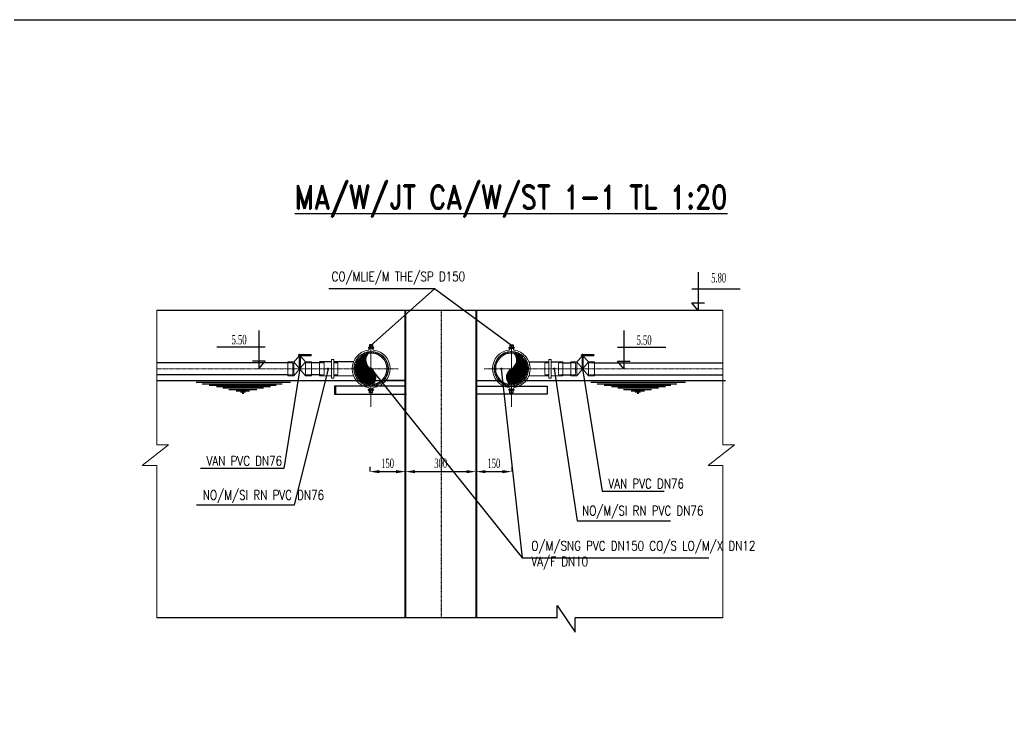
# Model space of a CAD drawing. Header units: millimetres. Extents: x -702765 to 835888, y -645289 to 262.
# Drawn here: x 661670 to 682621, y -296357 to -281263 of the extents above; entities that cross this region are included whole.
import ezdxf
from ezdxf.enums import TextEntityAlignment as Align

# ---------------------------------------------------------------- set-up
doc = ezdxf.new("R2010")
doc.units = ezdxf.units.MM
doc.header["$LTSCALE"] = 0.01
for name, pattern in [('CENTER', [2, 1.25, -0.25, 0.25, -0.25]), ('CENTER2', [1.125, 0.75, -0.125, 0.125, -0.125]), ('HIDDEN2', [0.1875, 0.125, -0.0625])]:
    doc.linetypes.add(name, pattern=pattern)
for name, color, linetype, lineweight in [('AM_0N', 7, 'Continuous', 50), ('duong tam', 6, 'CENTER', 9), ('HATH', 8, 'Continuous', 9), ('NET KHUAT', 8, 'HIDDEN2', 9)]:
    doc.layers.add(name, color=color, linetype=linetype, lineweight=lineweight)
for name, color, linetype in [('HACTH', 9, 'Continuous'), ('tam', 8, 'CENTER'), ('TEXT', 2, 'Continuous')]:
    doc.layers.add(name, color=color, linetype=linetype)
doc.styles.add('text', font='romans.shx', dxfattribs={"width": 0.8, "bigfont": 'romansvn.shx'})
doc.styles.add('TUYEN', font='vntimeh.shx', dxfattribs={"width": 0.6, "height": 200})
doc.dimstyles.new('D2', dxfattribs={"dimtxt": 200, "dimasz": 300, "dimexe": 0.18, "dimexo": 6.25, "dimgap": 50, "dimtad": 1, "dimdec": 0, "dimzin": 12, "dimdsep": 46, "dimtxsty": 'TUYEN', "dimcen": 0.09, "dimdle": 80, "dimclrd": 1, "dimclre": 1, "dimclrt": 2, "dimadec": 0, "dimazin": 0, "dimtfac": 0.000899191, "dimtdec": 0, "dimtofl": 0, "dimtmove": 2, "dimatfit": 3, "dimfxl": 0, "dimtolj": 1, "dimtzin": 12, "dimarcsym": 0})
pattern_1 = [(135, (699072.116, -285437.987), (22.097087, 22.097087), [])]
pattern_2 = [(45, (642098.333, -285437.987), (-22.097087, 22.097087), [])]

# ---------------------------------------------------------------- blocks, each defined once
blk = doc.blocks.new('*D70')
at = {"layer": 'Defpoints', "color": 0, "linetype": 'Continuous'}
for p in [(669072, -289911), (669829, -289911), (669829, -290823)]:
    blk.add_point(p, dxfattribs=at)
at = {"layer": 'HACTH', "color": 1, "linetype": 'ByBlock', "lineweight": -2}
for p, q in [((669072, -290723), (669072, -290823)), ((669829, -290723), (669829, -290823)), ((669272, -290823), (669629, -290823))]:
    blk.add_line(p, q, dxfattribs=at)
at = {"layer": 'HACTH', "color": 1, "linetype": 'Continuous'}
for points in [[(669272, -290790), (669272, -290856), (669072, -290823)], [(669629, -290790), (669629, -290856), (669829, -290823)]]:
    blk.add_solid(points, dxfattribs=at)
at = {"layer": 'HACTH', "color": 2, "linetype": 'Continuous', "insert": (669450, -290648), "char_height": 200, "attachment_point": 5, "style": 'TUYEN'}
blk.add_mtext('\\A1;150', dxfattribs=at)
blk = doc.blocks.new('*D71')
at = {"layer": 'Defpoints', "color": 0, "linetype": 'Continuous'}
for p in [(669829, -289955), (671320, -289955), (671320, -290823)]:
    blk.add_point(p, dxfattribs=at)
at = {"layer": 'HACTH', "color": 1, "linetype": 'ByBlock', "lineweight": -2}
for p, q in [((669829, -290723), (669829, -290823)), ((671320, -290723), (671320, -290823)), ((670029, -290823), (671120, -290823))]:
    blk.add_line(p, q, dxfattribs=at)
at = {"layer": 'HACTH', "color": 1, "linetype": 'Continuous'}
for points in [[(670029, -290790), (670029, -290856), (669829, -290823)], [(671120, -290790), (671120, -290856), (671320, -290823)]]:
    blk.add_solid(points, dxfattribs=at)
at = {"layer": 'HACTH', "color": 2, "linetype": 'Continuous', "insert": (670574, -290648), "char_height": 200, "attachment_point": 5, "style": 'TUYEN'}
blk.add_mtext('\\A1;300', dxfattribs=at)
blk = doc.blocks.new('*D72')
at = {"layer": 'Defpoints', "color": 0, "linetype": 'Continuous'}
for p in [(671320, -289978), (672077, -289978), (672077, -290823)]:
    blk.add_point(p, dxfattribs=at)
at = {"layer": 'HACTH', "color": 1, "linetype": 'ByBlock', "lineweight": -2}
for p, q in [((671320, -290723), (671320, -290823)), ((672077, -290723), (672077, -290823)), ((671520, -290823), (671877, -290823))]:
    blk.add_line(p, q, dxfattribs=at)
at = {"layer": 'HACTH', "color": 1, "linetype": 'Continuous'}
for points in [[(671520, -290790), (671520, -290856), (671320, -290823)], [(671877, -290790), (671877, -290856), (672077, -290823)]]:
    blk.add_solid(points, dxfattribs=at)
at = {"layer": 'HACTH', "color": 2, "linetype": 'Continuous', "insert": (671698, -290648), "char_height": 200, "attachment_point": 5, "style": 'TUYEN'}
blk.add_mtext('\\A1;150', dxfattribs=at)
blk = doc.blocks.new('*X8')
at = {"color": 0}
for p, q in [((7253, 10062), (7623, 10062)), ((7346, 10125), (7651, 10125)), ((7462, 10188), (7685, 10188)), ((7616, 10250), (7726, 10250)), ((6733, 9250), (7720, 9250)), ((6747, 9312), (7680, 9312)), ((6764, 9375), (7647, 9375)), ((6785, 9438), (7620, 9438)), ((6809, 9500), (7598, 9500)), ((6837, 9562), (7582, 9562)), ((6869, 9625), (7571, 9625)), ((6905, 9688), (7564, 9688)), ((6947, 9750), (7562, 9750)), ((6993, 9812), (7565, 9812)), ((7045, 9875), (7572, 9875)), ((7105, 9938), (7584, 9938)), ((7173, 10000), (7601, 10000)), ((6707, 9000), (7996, 9000)), ((6708, 8938), (8099, 8938)), ((6709, 9062), (7901, 9062)), ((6712, 8875), (8177, 8875)), ((6714, 9125), (7828, 9125)), ((6719, 8812), (8239, 8812)), ((6722, 9188), (7769, 9188)), ((6729, 8750), (8289, 8750)), ((6742, 8688), (8330, 8688)), ((6758, 8625), (8364, 8625)), ((6777, 8562), (8391, 8562)), ((6800, 8500), (8412, 8500)), ((6827, 8438), (8428, 8438)), ((6857, 8375), (8439, 8375)), ((6892, 8312), (8445, 8312)), ((6931, 8250), (8446, 8250)), ((6976, 8188), (8442, 8188)), ((7026, 8125), (8434, 8125)), ((7083, 8062), (8421, 8062)), ((7148, 8000), (8402, 8000)), ((7223, 7938), (8377, 7938)), ((7311, 7875), (8347, 7875)), ((7417, 7812), (8309, 7812)), ((7554, 7750), (8264, 7750)), ((7765, 7688), (8207, 7688))]:
    blk.add_line(p, q, dxfattribs=at)

msp = doc.modelspace()

# ---------------------------------------------------------------- hatches: boundary and pattern name
at = {"layer": 'HATH', "linetype": 'CENTER2', "lineweight": 9}
h = msp.add_hatch(dxfattribs=at)
h.set_pattern_fill('ANSI31', color=256, scale=250, style=0)
h.set_pattern_definition(pattern_2)
h.paths.add_polyline_path([(669096.6, -288281.4), (669096.6, -288314.4, 0.4097514), (668769.5, -288646.9), (668736.5, -288646.9, -0.4101537)])
h = msp.add_hatch(dxfattribs=at)
h.set_pattern_fill('ANSI31', color=256, scale=250, style=0)
h.set_pattern_definition(pattern_2)
h.paths.add_polyline_path([(669467.2, -288646.7, -0.0001202), (669467.2, -288646.9), (669434.3, -288646.9, 0.4190004), (669096.6, -288314.4), (669096.6, -288281.4, -0.4184263)])
h = msp.add_hatch(dxfattribs=at)
h.set_pattern_fill('ANSI31', color=256, scale=250, style=0)
h.set_pattern_definition(pattern_1)
h.paths.add_polyline_path([(671703.2, -288646.7, 0.0001202), (671703.2, -288646.9), (671736.2, -288646.9, -0.4190004), (672073.8, -288314.4), (672073.8, -288281.4, 0.4184263)])
h = msp.add_hatch(dxfattribs=at)
h.set_pattern_fill('ANSI31', color=256, scale=250, style=0)
h.set_pattern_definition(pattern_1)
h.paths.add_polyline_path([(672073.8, -288281.4), (672073.8, -288314.4, -0.4097514), (672400.9, -288646.9), (672433.9, -288646.9, 0.4101537)])
h = msp.add_hatch(dxfattribs=at)
h.set_pattern_fill('ANSI31', color=256, scale=250, style=0)
h.set_pattern_definition(pattern_2)
h.paths.add_polyline_path([(668843, -288853.4), (668819.5, -288876.9, -0.1719124), (668737.9, -288646.9), (668770.9, -288646.9, 0.1692357)])
h = msp.add_hatch(dxfattribs=at)
h.set_pattern_fill('ANSI31', color=256, scale=250, style=0)
h.set_pattern_definition([(45, (642096.947, -285437.987), (-22.097087, 22.097087), [])])
h.paths.add_polyline_path([(669434.3, -288646.9), (669465.8, -288646.9), (669465.8, -288678.5, -0.1698449), (669366.7, -288898.5), (669353.6, -288911.5, -0.1730476), (669129.2, -289011.1), (669129.2, -288978, 0.3902014)])
h = msp.add_hatch(dxfattribs=at)
h.set_pattern_fill('ANSI31', color=256, scale=250, style=0)
h.set_pattern_definition([(135, (699073.503, -285437.987), (22.097087, 22.097087), [])])
h.paths.add_polyline_path([(671736.2, -288646.9), (671704.6, -288646.9), (671704.6, -288678.5, 0.1698449), (671803.8, -288898.5), (671816.8, -288911.5, 0.1730476), (672041.3, -289011.1), (672041.3, -288978, -0.3902014)])
h = msp.add_hatch(dxfattribs=at)
h.set_pattern_fill('ANSI31', color=256, scale=250, style=0)
h.set_pattern_definition(pattern_1)
h.paths.add_polyline_path([(672327.5, -288853.4), (672350.9, -288876.9, 0.1719124), (672432.5, -288646.9), (672399.5, -288646.9, -0.1692357)])
h = msp.add_hatch(dxfattribs=at)
h.set_pattern_fill('ANSI31', color=256, scale=250, style=0)
h.set_pattern_definition(pattern_2)
h.paths.add_polyline_path([(669066.2, -288977), (669066.2, -289010.2, -0.1531568), (668865.3, -288923.9), (668888.7, -288900.5, 0.1486384)])
h = msp.add_hatch(dxfattribs=at)
h.set_pattern_fill('ANSI31', color=256, scale=250, style=0)
h.set_pattern_definition(pattern_1)
h.paths.add_polyline_path([(672104.2, -288977), (672104.2, -289010.2, 0.1531568), (672305.2, -288923.9), (672281.8, -288900.5, -0.1486384)])

# ---------------------------------------------------------------- linework, layer by layer
for p, q in [((676022.6, -286604.6), (676022.6, -287412.2)), ((675887.9, -286954.6), (676911.5, -286954.6)), ((664568.9, -287407.3), (676539.5, -287407.3)), ((676022.6, -287412.2), (675887.9, -287250.7)), ((675887.9, -287250.7), (676157.3, -287250.7)), ((666725.1, -287839.4), (666725.1, -288646.9)), ((674445.4, -287839.4), (674445.4, -288646.9)), ((666859.7, -288189.3), (665836.2, -288189.3)), ((674310.7, -288189.3), (675334.3, -288189.3)), ((666859.7, -288485.4), (666590.4, -288485.4)), ((666725.1, -288646.9), (666859.7, -288485.4)), ((674445.4, -288646.9), (674310.7, -288485.4)), ((674310.7, -288485.4), (674580.1, -288485.4)), ((667339.9, -288521.9), (664568.9, -288521.9)), ((668010.3, -288521.9), (667843.4, -288521.9)), ((668260.3, -288496.9), (668010.3, -288496.9)), ((668730.6, -288496.9), (668310.3, -288496.9)), ((672439.9, -288496.9), (672860.2, -288496.9)), ((672910.2, -288496.9), (673160.2, -288496.9)), ((673160.2, -288521.9), (673323.8, -288521.9)), ((673827.4, -288521.9), (676539.5, -288521.9)), ((667339.9, -288771.9), (664568.9, -288771.9)), ((664568.9, -288894.8), (669823.9, -288894.8)), ((668010.3, -288771.9), (667843.4, -288771.9)), ((669840.9, -288894.8), (669343.9, -288894.8)), ((671329.5, -288894.8), (671826.5, -288894.8)), ((672332.8, -288894.8), (676601.6, -288894.8)), ((673160.2, -288771.9), (673323.8, -288771.9)), ((673827.4, -288771.9), (676539.5, -288771.9)), ((665398.2, -288931.9), (667398.1, -288931.9)), ((665530.8, -288962), (667217.4, -288962)), ((665675.3, -288992.1), (667090.9, -288992.1)), ((665831.9, -289022.2), (666976.4, -289022.2)), ((665964.5, -289052.3), (666825.8, -289052.3)), ((666091, -289082.4), (666681.3, -289082.4)), ((666247.6, -289112.5), (666530.7, -289112.5)), ((669825.2, -289016.3), (668328.2, -289016.3)), ((668328.2, -289016.3), (668328.2, -289182.5)), ((669842.3, -289016.3), (668345.3, -289016.3)), ((668345.3, -289016.3), (668345.3, -289182.5)), ((671328.2, -289016.3), (672825.2, -289016.3)), ((672825.2, -289016.3), (672825.2, -289182.5)), ((673750.8, -288931.9), (675750.7, -288931.9)), ((673883.4, -288962), (675570, -288962)), ((674027.9, -288992.1), (675443.5, -288992.1)), ((674184.5, -289022.2), (675329, -289022.2)), ((674317.1, -289052.3), (675178.4, -289052.3)), ((674443.5, -289082.4), (675033.9, -289082.4)), ((674600.2, -289112.5), (674883.3, -289112.5)), ((666337.9, -289136.6), (666446.4, -289136.6)), ((666374.1, -289160.7), (666410.2, -289160.7)), ((668328.2, -289182.5), (669832.1, -289182.5)), ((668345.3, -289182.5), (669849.2, -289182.5)), ((672825.2, -289182.5), (671321.2, -289182.5)), ((674690.5, -289136.6), (674798.9, -289136.6)), ((674726.7, -289160.7), (674762.8, -289160.7)), ((673038.6, -293918.4), (673038.6, -293657.1)), ((673038.6, -293657.1), (673420.1, -294218.9)), ((673038.6, -293915.4), (664568.9, -293915.4)), ((676539.5, -293915.4), (673420.1, -293915.4)), ((673420.1, -294218.9), (673420.1, -293915.4))]:
    msp.add_line(p, q)
at = {"linetype": 'CENTER'}
msp.add_line((670585.2, -287407.3), (670585.2, -293915.4), dxfattribs=at)
at = {"color": 7}
for p, q in [((669044.6, -288198.2), (669046.6, -288196.2)), ((669044.6, -288198.2), (669044.6, -288207.7)), ((669044.6, -288207.7), (669046.6, -288209.7)), ((669046.6, -288196.2), (669054.2, -288196.2)), ((669046.6, -288196.2), (669046.6, -288209.7)), ((669046.6, -288209.7), (669054.2, -288209.7)), ((669054.2, -288189.1), (669056.2, -288187)), ((669054.2, -288189.1), (669054.2, -288216.9)), ((669054.2, -288216.9), (669056.2, -288218.9)), ((669065.4, -288187), (669056.2, -288187)), ((669056.2, -288218.9), (669065.4, -288218.9)), ((669065.4, -288195.5), (669057.5, -288195.5)), ((669057.5, -288210.5), (669065.4, -288210.5)), ((669131.4, -288138.4), (669065.4, -288138.4)), ((669065.4, -288138.4), (669065.4, -288225.8)), ((669065.4, -288218.9), (669065.4, -288187)), ((669131.4, -288193.5), (669065.4, -288193.5)), ((669131.4, -288212.4), (669065.4, -288212.4)), ((669096.6, -288138.4), (669096.6, -288193.5)), ((669131.4, -288138.4), (669131.4, -288197.5)), ((669131.4, -288218.9), (669131.4, -288187)), ((669131.4, -288187), (669140.6, -288187)), ((669131.4, -288195.5), (669139.3, -288195.5)), ((669139.3, -288210.5), (669131.4, -288210.5)), ((669131.4, -288211), (669131.4, -288224.8)), ((669140.6, -288218.9), (669131.4, -288218.9)), ((669142.6, -288189.1), (669140.6, -288187)), ((669142.6, -288216.9), (669140.6, -288218.9)), ((669142.6, -288189.1), (669142.6, -288216.9)), ((669150.2, -288196.2), (669142.6, -288196.2)), ((669150.2, -288209.7), (669142.6, -288209.7)), ((669150.2, -288196.2), (669150.2, -288209.7)), ((669152.2, -288198.2), (669150.2, -288196.2)), ((669152.2, -288207.7), (669150.2, -288209.7)), ((669152.2, -288198.2), (669152.2, -288207.7)), ((672018.2, -288198.2), (672020.3, -288196.2)), ((672018.2, -288198.2), (672018.2, -288207.7)), ((672018.2, -288207.7), (672020.3, -288209.7)), ((672020.3, -288196.2), (672027.8, -288196.2)), ((672020.3, -288196.2), (672020.3, -288209.7)), ((672020.3, -288209.7), (672027.8, -288209.7)), ((672027.8, -288189.1), (672029.9, -288187)), ((672027.8, -288189.1), (672027.8, -288216.9)), ((672027.8, -288216.9), (672029.9, -288218.9)), ((672039.1, -288187), (672029.9, -288187)), ((672029.9, -288218.9), (672039.1, -288218.9)), ((672039.1, -288195.5), (672031.2, -288195.5)), ((672031.2, -288210.5), (672039.1, -288210.5)), ((672039.1, -288138.4), (672105, -288138.4)), ((672039.1, -288138.4), (672039.1, -288197.5)), ((672039.1, -288218.9), (672039.1, -288187)), ((672039.1, -288193.5), (672105, -288193.5)), ((672039.1, -288211), (672039.1, -288224.8)), ((672039.1, -288212.4), (672105, -288212.4)), ((672073.8, -288138.4), (672073.8, -288193.5)), ((672105, -288138.4), (672105, -288225.8)), ((672105, -288218.9), (672105, -288187)), ((672105, -288187), (672114.2, -288187)), ((672105, -288195.5), (672112.9, -288195.5)), ((672112.9, -288210.5), (672105, -288210.5)), ((672114.2, -288218.9), (672105, -288218.9)), ((672116.3, -288189.1), (672114.2, -288187)), ((672116.3, -288216.9), (672114.2, -288218.9)), ((672116.3, -288189.1), (672116.3, -288216.9)), ((672123.9, -288196.2), (672116.3, -288196.2)), ((672123.9, -288209.7), (672116.3, -288209.7)), ((672123.9, -288196.2), (672123.9, -288209.7)), ((672125.9, -288198.2), (672123.9, -288196.2)), ((672125.9, -288207.7), (672123.9, -288209.7)), ((672125.9, -288198.2), (672125.9, -288207.7)), ((669044.6, -289086.2), (669046.6, -289084.1)), ((669044.6, -289095.6), (669044.6, -289086.2)), ((669044.6, -289095.6), (669046.6, -289097.6)), ((669046.6, -289084.1), (669054.2, -289084.1)), ((669046.6, -289097.6), (669046.6, -289084.1)), ((669046.6, -289097.6), (669054.2, -289097.6)), ((669054.2, -289077), (669056.2, -289074.9)), ((669054.2, -289104.8), (669054.2, -289077)), ((669054.2, -289104.8), (669056.2, -289106.8)), ((669056.2, -289074.9), (669065.4, -289074.9)), ((669065.4, -289106.8), (669056.2, -289106.8)), ((669057.5, -289083.4), (669065.4, -289083.4)), ((669065.4, -289098.4), (669057.5, -289098.4)), ((669065.4, -289155.5), (669065.4, -289067.7)), ((669065.4, -289074.9), (669065.4, -289106.8)), ((669131.4, -289081.4), (669065.4, -289081.4)), ((669131.4, -289100.3), (669065.4, -289100.3)), ((669096.6, -289155.5), (669096.6, -289100.3)), ((669131.4, -289082.8), (669131.4, -289069)), ((669140.6, -289074.9), (669131.4, -289074.9)), ((669131.4, -289074.9), (669131.4, -289106.8)), ((669139.3, -289083.4), (669131.4, -289083.4)), ((669131.4, -289155.5), (669131.4, -289096.3)), ((669131.4, -289098.4), (669139.3, -289098.4)), ((669131.4, -289106.8), (669140.6, -289106.8)), ((669142.6, -289077), (669140.6, -289074.9)), ((669142.6, -289104.8), (669140.6, -289106.8)), ((669142.6, -289104.8), (669142.6, -289077)), ((669150.2, -289084.1), (669142.6, -289084.1)), ((669150.2, -289097.6), (669142.6, -289097.6)), ((669150.2, -289097.6), (669150.2, -289084.1)), ((669152.2, -289086.2), (669150.2, -289084.1)), ((669152.2, -289095.6), (669150.2, -289097.6)), ((669152.2, -289095.6), (669152.2, -289086.2)), ((672018.2, -289086.2), (672020.3, -289084.1)), ((672018.2, -289095.6), (672018.2, -289086.2)), ((672018.2, -289095.6), (672020.3, -289097.6)), ((672020.3, -289084.1), (672027.8, -289084.1)), ((672020.3, -289097.6), (672020.3, -289084.1)), ((672020.3, -289097.6), (672027.8, -289097.6)), ((672027.8, -289077), (672029.9, -289074.9)), ((672027.8, -289104.8), (672027.8, -289077)), ((672027.8, -289104.8), (672029.9, -289106.8)), ((672029.9, -289074.9), (672039.1, -289074.9)), ((672039.1, -289106.8), (672029.9, -289106.8)), ((672031.2, -289083.4), (672039.1, -289083.4)), ((672039.1, -289098.4), (672031.2, -289098.4)), ((672039.1, -289082.8), (672039.1, -289069)), ((672039.1, -289074.9), (672039.1, -289106.8)), ((672039.1, -289081.4), (672105, -289081.4)), ((672039.1, -289155.5), (672039.1, -289096.3)), ((672039.1, -289100.3), (672105, -289100.3)), ((672073.8, -289155.5), (672073.8, -289100.3)), ((672105, -289155.5), (672105, -289067.7)), ((672105, -289074.9), (672105, -289106.8)), ((672114.2, -289074.9), (672105, -289074.9)), ((672112.9, -289083.4), (672105, -289083.4)), ((672105, -289098.4), (672112.9, -289098.4)), ((672105, -289106.8), (672114.2, -289106.8)), ((672116.3, -289077), (672114.2, -289074.9)), ((672116.3, -289104.8), (672114.2, -289106.8)), ((672116.3, -289104.8), (672116.3, -289077)), ((672123.9, -289084.1), (672116.3, -289084.1)), ((672123.9, -289097.6), (672116.3, -289097.6)), ((672123.9, -289097.6), (672123.9, -289084.1)), ((672125.9, -289086.2), (672123.9, -289084.1)), ((672125.9, -289095.6), (672123.9, -289097.6)), ((672125.9, -289095.6), (672125.9, -289086.2)), ((669131.4, -289155.5), (669065.4, -289155.5)), ((672039.1, -289155.5), (672105, -289155.5))]:
    msp.add_line(p, q, dxfattribs=at)
at = {"color": 0}
for p, q in [((668819.5, -288876.9), (668843, -288853.4)), ((668865.3, -288923.9), (668888.7, -288900.5)), ((669344.2, -288921), (669370.7, -288894.4)), ((671826.3, -288921), (671799.8, -288894.4)), ((672305.2, -288923.9), (672281.8, -288900.5)), ((672350.9, -288876.9), (672327.5, -288853.4))]:
    msp.add_line(p, q, dxfattribs=at)
at = {"const_width": 40}
for points in [[(669823.9, -287407.3), (669823.9, -293915.4)], [(671329.5, -287407.3), (671329.5, -293915.4)]]:
    msp.add_lwpolyline(points, dxfattribs=at)
at = {"color": 7}
for centre, radius, start, end in [((669058.5, -288191.3), 4.33, 103.10844, 256.89156), ((669064.2, -288203), 10.1, 131.82088, 228.17912), ((669058.5, -288214.7), 4.33, 103.10844, 256.89156), ((669138.3, -288191.3), 4.33, 283.10844, 76.89156), ((669132.6, -288203), 10.1, 311.82088, 48.17912), ((669138.3, -288214.7), 4.33, 283.10844, 76.89156), ((672032.2, -288191.3), 4.33, 103.10844, 256.89156), ((672037.9, -288203), 10.1, 131.82088, 228.17912), ((672032.2, -288214.7), 4.33, 103.10844, 256.89156), ((672111.9, -288191.3), 4.33, 283.10844, 76.89156), ((672106.2, -288203), 10.1, 311.82088, 48.17912), ((672111.9, -288214.7), 4.33, 283.10844, 76.89156), ((669199.3, -288457.5), 214.6, 140.7976, 240.99709), ((671971.1, -288457.5), 214.6, 299.00291, 39.2024), ((668999, -288827.3), 205.4, 313.22736, 62.47107), ((672171.5, -288827.3), 205.4, 117.52893, 226.77264), ((669058.5, -289079.2), 4.33, 103.10844, 256.89156), ((669064.2, -289090.9), 10.1, 131.82088, 228.17912), ((669058.5, -289102.6), 4.33, 103.10844, 256.89156), ((669138.3, -289079.2), 4.33, 283.10844, 76.89156), ((669132.6, -289090.9), 10.1, 311.82088, 48.17912), ((669138.3, -289102.6), 4.33, 283.10844, 76.89156), ((672032.2, -289079.2), 4.33, 103.10844, 256.89156), ((672037.9, -289090.9), 10.1, 131.82088, 228.17912), ((672032.2, -289102.6), 4.33, 103.10844, 256.89156), ((672111.9, -289079.2), 4.33, 283.10844, 76.89156), ((672106.2, -289090.9), 10.1, 311.82088, 48.17912), ((672111.9, -289102.6), 4.33, 283.10844, 76.89156)]:
    msp.add_arc(centre, radius, start, end, dxfattribs=at)
at = {"layer": 'AM_0N', "lineweight": 20}
for p, q in [((667579.1, -288379.5), (667466.6, -288496.9)), ((667579.1, -288631.9), (667579.1, -288379.5)), ((667604.1, -288631.9), (667604.1, -288379.5)), ((667604.1, -288379.5), (667716.6, -288496.9)), ((667611, -288347.7), (667823.5, -288347.7)), ((667611, -288372.7), (667823.5, -288372.7)), ((668260.3, -288446.9), (668260.3, -288846.9)), ((668310.3, -288446.9), (668260.3, -288446.9)), ((668310.3, -288446.9), (668310.3, -288846.9)), ((672860.2, -288446.9), (672860.2, -288846.9)), ((672860.2, -288446.9), (672910.2, -288446.9)), ((672910.2, -288446.9), (672910.2, -288846.9)), ((673563.1, -288379.5), (673450.6, -288496.9)), ((673563.1, -288631.9), (673563.1, -288379.5)), ((673588.1, -288631.9), (673588.1, -288379.5)), ((673588.1, -288379.5), (673700.6, -288496.9)), ((673594.9, -288347.7), (673807.4, -288347.7)), ((673594.9, -288372.7), (673807.4, -288372.7)), ((667466.6, -288496.9), (667716.6, -288796.9)), ((667716.6, -288496.9), (667466.6, -288796.9)), ((667466.6, -288496.9), (667466.6, -288796.9)), ((667716.6, -288496.9), (667716.6, -288796.9)), ((668010.3, -288496.9), (668010.3, -288796.9)), ((673160.2, -288496.9), (673160.2, -288796.9)), ((673450.6, -288496.9), (673700.6, -288796.9)), ((673700.6, -288496.9), (673450.6, -288796.9)), ((673450.6, -288496.9), (673450.6, -288796.9)), ((673700.6, -288496.9), (673700.6, -288796.9)), ((668010.3, -288796.9), (668260.3, -288796.9)), ((668310.3, -288846.9), (668260.3, -288846.9)), ((668310.3, -288796.9), (668730.7, -288796.9)), ((672860.2, -288796.9), (672439.8, -288796.9)), ((672860.2, -288846.9), (672910.2, -288846.9)), ((673160.2, -288796.9), (672910.2, -288796.9)), ((669066.2, -288977), (669066.2, -289010.2)), ((669130.5, -288978), (669130.5, -289011.1)), ((672039.9, -288978), (672039.9, -289011.1)), ((672104.2, -288977), (672104.2, -289010.2))]:
    msp.add_line(p, q, dxfattribs=at)
for points in [[(667466.6, -288796.9), (667339.9, -288796.9), (667339.9, -288496.9), (667466.6, -288496.9)], [(667716.6, -288496.9), (667843.4, -288496.9), (667843.4, -288796.9), (667716.6, -288796.9)], [(673450.6, -288796.9), (673323.8, -288796.9), (673323.8, -288496.9), (673450.6, -288496.9)], [(673700.6, -288496.9), (673827.4, -288496.9), (673827.4, -288796.9), (673700.6, -288796.9)]]:
    msp.add_lwpolyline(points, dxfattribs=at)
for centre, radius in [((669101.9, -288646.7), 365.3), ((672068.6, -288646.7), 365.3), ((667591.6, -288360.2), 23), ((667823.5, -288360.2), 12.5), ((669101.9, -288646.7), 332.4), ((672068.6, -288646.7), 332.4), ((673575.6, -288360.2), 23), ((673807.4, -288360.2), 12.5)]:
    msp.add_circle(centre, radius, dxfattribs=at)
for centre, radius, start, end in [((669101.9, -288646.7), 400.4, 98.30736, 180.02513), ((669101.9, -288646.7), 400.4, 98.30736, 261.69264), ((669040.4, -288225.8), 25, 278.30736, 0), ((669156.4, -288224.8), 25, 180, 262.64286), ((669101.9, -288646.7), 400.4, 277.35714, 82.64286), ((672068.6, -288646.7), 400.4, 97.35714, 262.64286), ((672014.1, -288224.8), 25, 277.35714, 0), ((672130, -288225.8), 25, 180, 261.69264), ((672068.6, -288646.7), 400.4, 359.97487, 81.69264), ((672068.6, -288646.7), 400.4, 278.30736, 81.69264), ((669040.4, -289067.7), 25, 0, 81.69264), ((669156.4, -289068.7), 25, 97.35714, 180), ((672014.1, -289068.7), 25, 0, 82.64286), ((672130, -289067.7), 25, 98.30736, 180)]:
    msp.add_arc(centre, radius, start, end, dxfattribs=at)
at = {"layer": 'duong tam', "ltscale": 200}
for p, q in [((664568.9, -288646.9), (669674, -288646.9)), ((676539.5, -288646.9), (671496.4, -288646.9))]:
    msp.add_line(p, q, dxfattribs=at)
at = {"layer": 'HATH'}
for p, q in [((664568.9, -290258.5), (664568.9, -287407.3)), ((676539.5, -287407.3), (676539.5, -290258.5)), ((664818.7, -290258.5), (664260.5, -290692.3)), ((664568.9, -290258.5), (664818.7, -290258.5)), ((676787.6, -290258.5), (676229.4, -290692.3)), ((676539.5, -290258.5), (676787.6, -290258.5)), ((664260.5, -290692.3), (664570.6, -290692.3)), ((664568.9, -293915.4), (664568.9, -290692.3)), ((676229.4, -290692.3), (676539.5, -290692.3)), ((676539.5, -290692.3), (676539.5, -293915.4))]:
    msp.add_line(p, q, dxfattribs=at)
at = {"layer": 'HATH', "linetype": 'Continuous', "lineweight": 25, "ltscale": 100}
for p, q in [((669131.4, -288196.2), (669065.4, -288196.2)), ((669065.4, -288198.2), (669082.7, -288198.2)), ((669065.4, -288207.7), (669082.7, -288207.7)), ((669131.4, -288209.7), (669065.4, -288209.7)), ((669082.7, -288196.2), (669082.7, -288209.7)), ((669119.5, -288196.2), (669119.5, -288209.7)), ((669131.4, -288198.2), (669119.5, -288198.2)), ((669131.4, -288207.7), (669119.5, -288207.7)), ((672039.1, -288196.2), (672105, -288196.2)), ((672039.1, -288198.2), (672051, -288198.2)), ((672039.1, -288207.7), (672051, -288207.7)), ((672039.1, -288209.7), (672105, -288209.7)), ((672051, -288196.2), (672051, -288209.7)), ((672087.8, -288196.2), (672087.8, -288209.7)), ((672105, -288198.2), (672087.8, -288198.2)), ((672105, -288207.7), (672087.8, -288207.7)), ((669131.4, -289084.1), (669065.4, -289084.1)), ((669065.4, -289086.2), (669082.7, -289086.2)), ((669065.4, -289095.6), (669082.7, -289095.6)), ((669131.4, -289097.6), (669065.4, -289097.6)), ((669082.7, -289097.6), (669082.7, -289084.1)), ((669119.5, -289097.6), (669119.5, -289084.1)), ((669131.4, -289086.2), (669119.5, -289086.2)), ((669131.4, -289095.6), (669119.5, -289095.6)), ((672039.1, -289084.1), (672105, -289084.1)), ((672039.1, -289086.2), (672051, -289086.2)), ((672039.1, -289095.6), (672051, -289095.6)), ((672039.1, -289097.6), (672105, -289097.6)), ((672051, -289097.6), (672051, -289084.1)), ((672087.8, -289097.6), (672087.8, -289084.1)), ((672105, -289086.2), (672087.8, -289086.2)), ((672105, -289095.6), (672087.8, -289095.6))]:
    msp.add_line(p, q, dxfattribs=at)
at = {"layer": 'NET KHUAT', "lineweight": 9, "ltscale": 200}
for points in [[(667339.9, -288521.9), (667442.8, -288521.9), (667442.8, -288771.9), (667339.9, -288771.9)], [(667716.6, -288521.9), (667843.4, -288521.9), (667843.4, -288771.9), (667716.6, -288771.9)], [(668106, -288521.9), (668010.3, -288521.9), (668010.3, -288771.9), (668106, -288771.9)], [(673064.5, -288521.9), (673160.2, -288521.9), (673160.2, -288771.9), (673064.5, -288771.9)], [(673323.8, -288521.9), (673426.8, -288521.9), (673426.8, -288771.9), (673323.8, -288771.9)], [(673700.6, -288521.9), (673827.4, -288521.9), (673827.4, -288771.9), (673700.6, -288771.9)]]:
    msp.add_lwpolyline(points, close=True, dxfattribs=at)
for points in [[(668310.3, -288771.9), (668396.2, -288771.9), (668396.2, -288521.9), (668310.3, -288521.9)], [(672860.2, -288771.9), (672774.3, -288771.9), (672774.3, -288521.9), (672860.2, -288521.9)]]:
    msp.add_lwpolyline(points, dxfattribs=at)
at = {"layer": 'tam', "linetype": 'CENTER2', "lineweight": 9, "ltscale": 20}
for p, q in [((669153.5, -288203), (669041.1, -288203)), ((672017, -288203), (672129.4, -288203)), ((669157.5, -289090.9), (669039.1, -289090.9)), ((672012.9, -289090.9), (672131.3, -289090.9))]:
    msp.add_line(p, q, dxfattribs=at)
at = {"layer": 'tam', "linetype": 'CENTER2', "lineweight": 9, "ltscale": 50}
for p, q in [((669096.6, -288151.1), (669096.6, -289452.7)), ((672073.8, -288151.1), (672073.8, -289452.7))]:
    msp.add_line(p, q, dxfattribs=at)
at = {"layer": 'tam', "linetype": 'CENTER2', "lineweight": 9, "ltscale": 200}
for p, q in [((667556.9, -288360.2), (667836.8, -288360.2)), ((667591.6, -288646.9), (667591.6, -288327.9)), ((673540.9, -288360.2), (673820.7, -288360.2)), ((673575.6, -288646.9), (673575.6, -288327.9))]:
    msp.add_line(p, q, dxfattribs=at)
at = {"layer": 'TEXT', "linetype": 'Continuous'}
msp.add_lwpolyline([(616019.3, -281263.4), (700699.3, -281263.4), (700699.3, -341066.9), (616019.3, -341066.9)], close=True, dxfattribs=at)

# ---------------------------------------------------------------- block references
at = {"layer": 'HATH', "linetype": 'Continuous', "lineweight": 25, "ltscale": 100, "yscale": 0.25, "zscale": 0.25}
for p, xscale in [((667092.8, -290894), 0.25), ((674077.7, -290894), -0.25)]:
    msp.add_blockref('*X8', p, dxfattribs=dict(at, xscale=xscale))

# ---------------------------------------------------------------- texts
at = {"layer": 'HACTH', "color": 4, "style": 'TUYEN', "width": 0.6}
for s, p in [('5.80', (676453.6, -286820)), ('5.50', (666309, -288129)), ('5.50', (674876.4, -288138.2))]:
    msp.add_text(s, height=200, dxfattribs=at).set_placement(p, align=Align.CENTER)
at = {"layer": 'HACTH', "color": 4, "attachment_point": 1, "style": 'text'}
for s, insert, char_height, width in [('{\\Fromand,romandvn|c0;\\LMA/W/JT CA/W/ST 1-1 TL 1:20}', (667484.6, -284763.9), 500, 10494.084), ('{\\Fromand,romandvn|c0;CO/MLIE/M THE/SP D150}', (668265.2, -286595.7), 200, 5689.748), ('{\\Fromand,romandvn|c0;VAN PVC DN76}', (665619.9, -290495.6), 200, 5689.748), ('{\\Fromand,romandvn|c0;VAN PVC DN76}', (674121.2, -290976.9), 200, 5689.748), ('{\\Fromand,romandvn|c0;NO/M/SI RN PVC DN76}', (665541, -291217.5), 200, 5689.748), ('{\\Fromand,romandvn|c0;NO/M/SI RN PVC DN76}', (673564.1, -291548.2), 200, 5689.748), ('{\\Fromand,romandvn|c0;O/M/SNG PVC DN150 CO/S LO/M/X DN12 VA/F DN10}', (672491.4, -292291.2), 200, 5689.748)]:
    msp.add_mtext(s, dxfattribs=dict(at, insert=insert, char_height=char_height, width=width))

# ---------------------------------------------------------------- dimensions: what is measured, and where the dimension line sits
at = {"layer": 'HACTH', "linetype": 'Continuous'}
for base, p1, p2, text, picture, middle in [((669828.5, -290822.9), (669071.7, -289910.9), (669828.5, -289910.9), '150', '*D70', (669450.1, -290647.9)), ((671319.9, -290822.9), (669828.5, -289955.4), (671319.9, -289955.4), '300', '*D71', (670574.2, -290647.9)), ((672076.7, -290822.9), (671319.9, -289977.6), (672076.7, -289977.6), '150', '*D72', (671698.3, -290647.9))]:
    dim = msp.add_linear_dim(base=base, p1=p1, p2=p2, text=text, dimstyle='D2', override={"dimasz": 200, "dimgap": 75, "dimcen": 40, "dimfxl": 100, "dimfxlon": 1, "dimarcsym": 1}, dxfattribs=at)
    dim.commit()
    dim.dimension.update_dxf_attribs({"geometry": picture, "text_midpoint": middle})

# ---------------------------------------------------------------- leaders
at = {"layer": 'HATH'}
for points in [[(672073.8, -288151.1), (670443.6, -286951.8), (668209.9, -286951.8)], [(669096.6, -288151.1), (670443.6, -286951.8)], [(668190.6, -288646.9), (667475.1, -291531.7), (665410, -291531.7)], [(667591.6, -288646.9), (667257, -290757.7), (665488.9, -290757.7)], [(669101.9, -288646.7), (672295.4, -292647.3), (676248.2, -292647.3)], [(671853.3, -288646.9), (672295.4, -292647.3)], [(672974.8, -288646.9), (673462.2, -291865.7), (675436.4, -291865.7)], [(673575.6, -288646.9), (673990.1, -291238.9), (675298.2, -291238.9)]]:
    msp.add_leader(points, dimstyle='D2', override={"dimasz": 200, "dimexe": 20, "dimexo": 400, "dimgap": 50, "dimtad": 0, "dimcen": 50, "dimldrblk": 'DotSmall', "dimfxl": 3, "dimfxlon": 1, "dimarcsym": 1}, dxfattribs=at)

doc.saveas('drawing.dxf')
